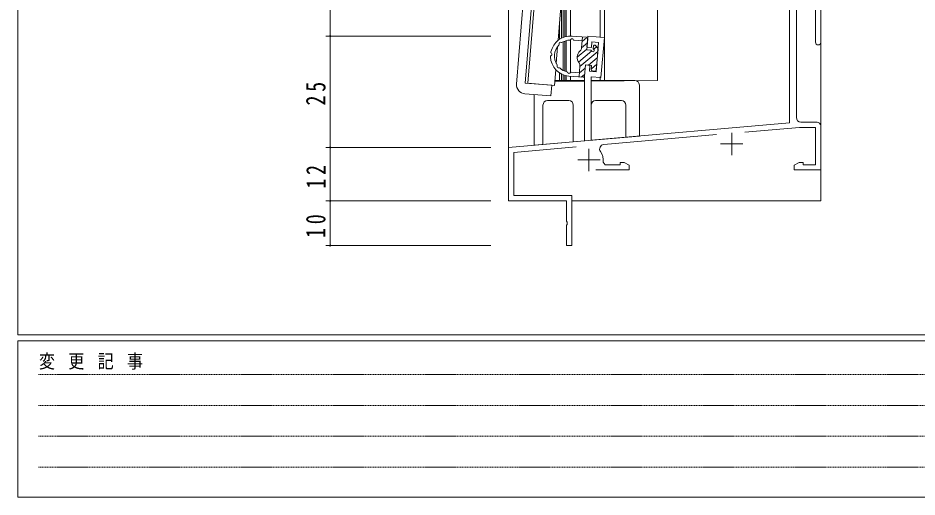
# Model space of a CAD drawing. Units: millimetres on the paper. Extents: x -397 to 397, y -282 to 282.
# Drawn here: x -393.9 to -192.4, y -282.1 to -174.7 of the extents above; entities that cross this region are included whole.
import ezdxf

# ---------------------------------------------------------------- set-up
doc = ezdxf.new("R2010")
doc.units = ezdxf.units.MM
doc.linetypes.add('USER1', pattern=[0.375, 0.25, -0.125])
for name, color, linetype, lineweight in [('0-1_YKK_ZWAK', 7, 'Continuous', 18), ('0-3_YKK_11', 7, 'Continuous', 18), ('0-4_YKK_12', 2, 'Continuous', 18), ('0-6_YKK_13', 4, 'Continuous', 18), ('0-7_YKK_D', 6, 'Continuous', 18)]:
    doc.layers.add(name, color=color, linetype=linetype, lineweight=lineweight)
doc.styles.add('ＭＳ ゴシック', font='')
doc.styles.get('ＭＳ ゴシック').set_extended_font_data('MS Gothic')

msp = doc.modelspace()

# ---------------------------------------------------------------- linework, layer by layer
at = {"layer": '0-1_YKK_ZWAK'}
for p, q in [((-393.908, -245.7), (-393.908, 279.3)), ((376.092, -245.7), (-393.908, -245.7)), ((-393.908, -282.1), (-393.908, -247.1)), ((338.292, -247.1), (-393.908, -247.1)), ((-393.908, -282.1), (338.292, -282.1))]:
    msp.add_line(p, q, dxfattribs=at)
at = {"layer": '0-1_YKK_ZWAK', "linetype": 'USER1'}
for p, q in [((-389.31, -254.612), (-141.117, -254.612)), ((-389.31, -261.541), (-141.117, -261.541)), ((-389.31, -268.47), (-141.117, -268.47)), ((-389.31, -275.398), (-141.117, -275.398))]:
    msp.add_line(p, q, dxfattribs=at)
at = {"layer": '0-3_YKK_11'}
for p, q in [((-220.908, -198.188), (-220.908, -168.2)), ((-219.408, -170.765), (-219.408, -197)), ((-215.108, -180.1), (-215.108, -170.8)), ((-213.908, -171.8), (-213.908, -180.1)), ((-266.342, -181.225), (-266.124, -178.734)), ((-266.124, -178.734), (-262.438, -179.057)), ((-262.438, -179.057), (-263.222, -188.022)), ((-265.346, -181.312), (-266.342, -181.225)), ((-265.232, -180.017), (-265.346, -181.312)), ((-263.738, -180.148), (-265.232, -180.017)), ((-264.313, -186.722), (-263.738, -180.148)), ((-266.908, -187.7), (-266.69, -185.21)), ((-266.69, -185.21), (-265.694, -185.297)), ((-265.694, -185.297), (-265.807, -186.592)), ((-265.807, -186.592), (-264.313, -186.722)), ((-266.908, -202.213), (-266.908, -187.7)), ((-263.222, -188.022), (-265.408, -187.831)), ((-265.408, -187.831), (-265.408, -202.082)), ((-265.408, -202.082), (-220.908, -198.188)), ((-218.704, -199.2), (-230.928, -200.27)), ((-215.108, -199.2), (-218.704, -199.2)), ((-218.408, -198), (-214.908, -198)), ((-215.108, -207.6), (-215.108, -199.2)), ((-213.908, -199), (-213.908, -208.7)), ((-237.3, -200.827), (-262.594, -203.04)), ((-233.908, -200.4), (-233.908, -205.4)), ((-283.908, -203.7), (-266.908, -202.213)), ((-236.408, -202.9), (-231.408, -202.9)), ((-283.908, -215.7), (-283.908, -203.7)), ((-268.747, -203.578), (-282.708, -204.8)), ((-282.708, -204.8), (-282.708, -214.5)), ((-265.908, -204), (-265.908, -209)), ((-268.408, -206.5), (-263.408, -206.5)), ((-262.751, -207.019), (-262.257, -207.6)), ((-258.908, -207.05), (-258.034, -207.05)), ((-258.908, -207.6), (-258.908, -207.05)), ((-258.034, -207.05), (-256.908, -207.7)), ((-219.908, -207.7), (-218.782, -207.05)), ((-218.782, -207.05), (-217.908, -207.05)), ((-217.908, -207.05), (-217.908, -207.6)), ((-262.257, -207.6), (-258.908, -207.6)), ((-217.908, -207.6), (-215.108, -207.6)), ((-282.708, -214.5), (-269.708, -214.5)), ((-269.708, -214.5), (-269.708, -225.7)), ((-270.908, -215.7), (-283.908, -215.7)), ((-270.908, -220.242), (-270.908, -215.7)), ((-270.788, -220.425), (-270.908, -220.242)), ((-270.908, -221.158), (-270.788, -220.975)), ((-270.908, -225.7), (-270.908, -221.158)), ((-270.788, -220.975), (-270.788, -220.425)), ((-269.708, -225.7), (-270.908, -225.7))]:
    msp.add_line(p, q, dxfattribs=at)
for points in [[(-256.908, -207.7), (-256.908, -208.7), (-264.358, -208.7)], [(-213.908, -208.7), (-219.908, -208.7), (-219.908, -207.7)]]:
    msp.add_lwpolyline(points, dxfattribs=at)
for centre, radius, start, end in [((-214.508, -180.1), 0.6, 180.00145, 0), ((-218.408, -197), 1, 180.00002, 270), ((-214.908, -199), 1, 0, 90.0009), ((-262.507, -204.036), 1, 95.00013, 215.91972), ((-265.908, -206.5), 3.2, 350.66679, 35.91895)]:
    msp.add_arc(centre, radius, start, end, dxfattribs=at)
at = {"layer": '0-4_YKK_12'}
for p, q in [((-283.908, -215.7), (-283.908, 11.573)), ((-272.404, -99.608), (-279.604, -189.319)), ((-272.811, -179.674), (-266.424, -100.088)), ((-263.366, -148.287), (-263.366, -179.076)), ((-262.45, -148.361), (-262.45, -188.801)), ((-250.508, -188.701), (-250.508, -148.991)), ((-213.908, -215.7), (-213.908, -155.699)), ((-272.078, -179.205), (-272.078, -170.647)), ((-271.678, -179.024), (-271.678, -169.49)), ((-271.278, -178.888), (-271.278, -169.522)), ((-270.978, -178.812), (-270.978, -169.546)), ((-270.008, -178.645), (-270.008, -169.624)), ((-272.478, -179.436), (-272.478, -175.631)), ((-273.227, -184.864), (-272.923, -181.069)), ((-271.678, -186.411), (-271.678, -180.011)), ((-271.278, -186.587), (-271.278, -179.835)), ((-270.978, -186.684), (-270.978, -179.738)), ((-270.008, -186.811), (-270.008, -179.644)), ((-273.623, -189.799), (-273.339, -186.259)), ((-272.478, -188.886), (-272.478, -186.986)), ((-272.078, -188.882), (-272.078, -187.217)), ((-271.678, -188.879), (-271.678, -187.398)), ((-279.604, -189.319), (-273.623, -189.799)), ((-273.543, -188.895), (-266.908, -188.839)), ((-271.278, -188.876), (-271.278, -187.534)), ((-270.978, -188.873), (-270.978, -187.61)), ((-270.008, -188.865), (-270.008, -187.68)), ((-265.408, -188.826), (-250.508, -188.701)), ((-263.366, -187.873), (-263.366, -188.801)), ((-213.908, -205.7), (-213.908, -204.1)), ((-270.908, -215.7), (-283.908, -215.7)), ((-272.708, -215.7), (-271.908, -215.7)), ((-213.908, -215.7), (-269.708, -215.7))]:
    msp.add_line(p, q, dxfattribs=at)
at = {"layer": '0-6_YKK_13'}
for p, q in [((-276.532, -119.842), (-282.128, -189.518)), ((-274.638, -119.994), (-280.202, -189.271)), ((-266.449, -179.007), (-269.637, -178.728)), ((-267.345, -178.929), (-267.56, -181.38)), ((-267.435, -179.949), (-266.345, -179.035)), ((-266.176, -179.332), (-266.394, -181.822)), ((-267.424, -179.825), (-269.198, -179.67)), ((-267.558, -181.358), (-266.258, -180.267)), ((-264.954, -181.427), (-264.921, -181.048)), ((-264.841, -181.689), (-264.18, -181.134)), ((-264.392, -180.881), (-263.938, -181.423)), ((-268.542, -183.489), (-266.381, -181.676)), ((-268.253, -184.552), (-265.279, -182.056)), ((-267.928, -185.585), (-263.919, -182.221)), ((-266.394, -181.822), (-265.517, -181.899)), ((-264.278, -186.324), (-263.869, -181.642)), ((-266.908, -187.7), (-266.69, -185.21)), ((-266.69, -185.21), (-265.296, -185.332)), ((-265.997, -185.27), (-264.043, -183.63)), ((-265.296, -185.332), (-265.374, -186.228)), ((-265.358, -186.039), (-264.166, -185.039)), ((-268.051, -186.998), (-269.825, -186.843)), ((-268.13, -187.894), (-267.915, -185.443)), ((-268.051, -186.994), (-266.751, -185.903)), ((-267.622, -187.939), (-266.874, -187.312)), ((-265.101, -186.553), (-264.603, -186.597)), ((-280.202, -189.271), (-274.221, -189.752)), ((-266.908, -188.701), (-273.535, -188.701)), ((-267.233, -187.973), (-270.421, -187.694)), ((-255.608, -188.701), (-265.408, -188.701)), ((-254.608, -189.701), (-254.608, -201.137)), ((-278.208, -191.839), (-278.208, -203.201)), ((-270.408, -193.201), (-275.208, -193.201)), ((-258.608, -193.201), (-264.408, -193.201)), ((-276.208, -194.201), (-276.208, -203.026)), ((-269.408, -194.201), (-269.408, -202.431)), ((-265.408, -194.201), (-265.408, -202.082)), ((-257.608, -194.201), (-257.608, -201.399)), ((-278.208, -203.201), (-254.608, -201.137))]:
    msp.add_line(p, q, dxfattribs=at)
msp.add_lwpolyline([(-280.295, -191.672), (-274.414, -192.144), (-274.221, -189.752)], dxfattribs=at)
for centre, radius, start, end in [((-270.029, -183.211), 4.5, 85, 168.14776), ((-269.715, -179.625), 0.3, 25, 149.05552), ((-266.475, -179.306), 0.3, 355, 85), ((-270.029, -183.211), 3.6, 136.93484, 213.06516), ((-272.878, -180.548), 0.3, 316.93484, 13.03848), ((-272.294, -180.413), 0.3, 64.92744, 193.03848), ((-272.039, -179.869), 0.3, 244.92744, 301.03109), ((-270.029, -183.211), 3.6, 92.95188, 121.03109), ((-270.23, -179.316), 0.3, 272.95188, 329.05552), ((-269.171, -179.371), 0.3, 205, 265), ((-268.556, -181.292), 1, 312.16657, 355), ((-264.622, -181.074), 0.3, 40, 175), ((-274.227, -183.347), 0.3, 118.36701, 181.85224), ((-270.029, -183.211), 4.5, 181.85224, 265), ((-274.139, -182.348), 0.3, 168.14776, 231.63299), ((-274.512, -182.819), 0.3, 298.36701, 51.63299), ((-266.542, -183.516), 2, 132.16657, 217.83343), ((-265.543, -182.198), 0.3, 25, 85), ((-264.999, -181.944), 0.3, 205, 55), ((-264.655, -181.453), 0.3, 175, 235), ((-264.168, -181.616), 0.3, 355, 40), ((-273.297, -185.339), 0.3, 336.96152, 33.06516), ((-268.912, -185.356), 1, 355, 37.83343), ((-272.745, -185.574), 0.3, 156.96152, 285.07256), ((-272.589, -186.153), 0.3, 48.96891, 105.07256), ((-270.029, -183.211), 3.6, 228.96891, 257.04812), ((-270.903, -187.012), 0.3, 20.94448, 77.04812), ((-270.343, -186.797), 0.3, 200.94448, 325), ((-269.851, -187.141), 0.3, 85, 145), ((-265.075, -186.254), 0.3, 175, 265), ((-264.577, -186.298), 0.3, 265, 355), ((-267.207, -187.674), 0.3, 265, 355), ((-255.608, -189.701), 1, 0, 90), ((-280.134, -189.678), 2, 175.4082, 265.4082), ((-275.208, -194.201), 1, 90, 180), ((-270.408, -194.201), 1, 0, 90), ((-264.408, -194.201), 1, 90, 180), ((-258.608, -194.201), 1, 0, 90)]:
    msp.add_arc(centre, radius, start, end, dxfattribs=at)
at = {"layer": '0-7_YKK_D'}
for p, q in [((-323.908, -140.7), (-323.908, -178.734)), ((-287.908, -178.734), (-324.908, -178.734)), ((-287.908, -178.734), (-324.908, -178.734)), ((-323.908, -178.734), (-323.908, -203.7)), ((-287.908, -203.7), (-324.908, -203.7)), ((-287.908, -203.7), (-324.908, -203.7)), ((-323.908, -203.7), (-323.908, -215.7)), ((-287.908, -215.7), (-324.908, -215.7)), ((-287.908, -215.7), (-324.908, -215.7)), ((-323.908, -215.7), (-323.908, -225.7)), ((-287.908, -225.7), (-324.908, -225.7))]:
    msp.add_line(p, q, dxfattribs=at)
for centre, start, end in [((-323.908, -178.734), 90, 270), ((-323.908, -178.734), 90, 270), ((-323.908, -178.734), 270, 90), ((-323.908, -178.734), 270, 90), ((-323.908, -203.7), 90, 270), ((-323.908, -203.7), 90, 270), ((-323.908, -203.7), 270, 90), ((-323.908, -203.7), 270, 90), ((-323.908, -215.7), 90, 270), ((-323.908, -215.7), 90, 270), ((-323.908, -215.7), 270, 90), ((-323.908, -215.7), 270, 90), ((-323.908, -225.7), 90, 270), ((-323.908, -225.7), 270, 90)]:
    msp.add_arc(centre, 0.106, start, end, dxfattribs=at)

# ---------------------------------------------------------------- texts
at = {"layer": '0-1_YKK_ZWAK', "insert": (-389.194, -253.547), "char_height": 3.079, "attachment_point": 7, "style": 'ＭＳ ゴシック'}
msp.add_mtext('\\T1.23;\\W0.85;変\\~更\\~記\\~事', dxfattribs=at)
at = {"layer": '0-7_YKK_D', "color": 7, "char_height": 4.399, "attachment_point": 7, "rotation": 90, "style": 'ＭＳ ゴシック'}
for s, insert in [('\\T1.37;\\W0.75;25', (-324.908, -194.299)), ('\\T1.37;\\W0.75;12', (-324.908, -212.953)), ('\\T1.37;\\W0.75;10', (-324.908, -224.002))]:
    msp.add_mtext(s, dxfattribs=dict(at, insert=insert))

doc.saveas('drawing.dxf')
